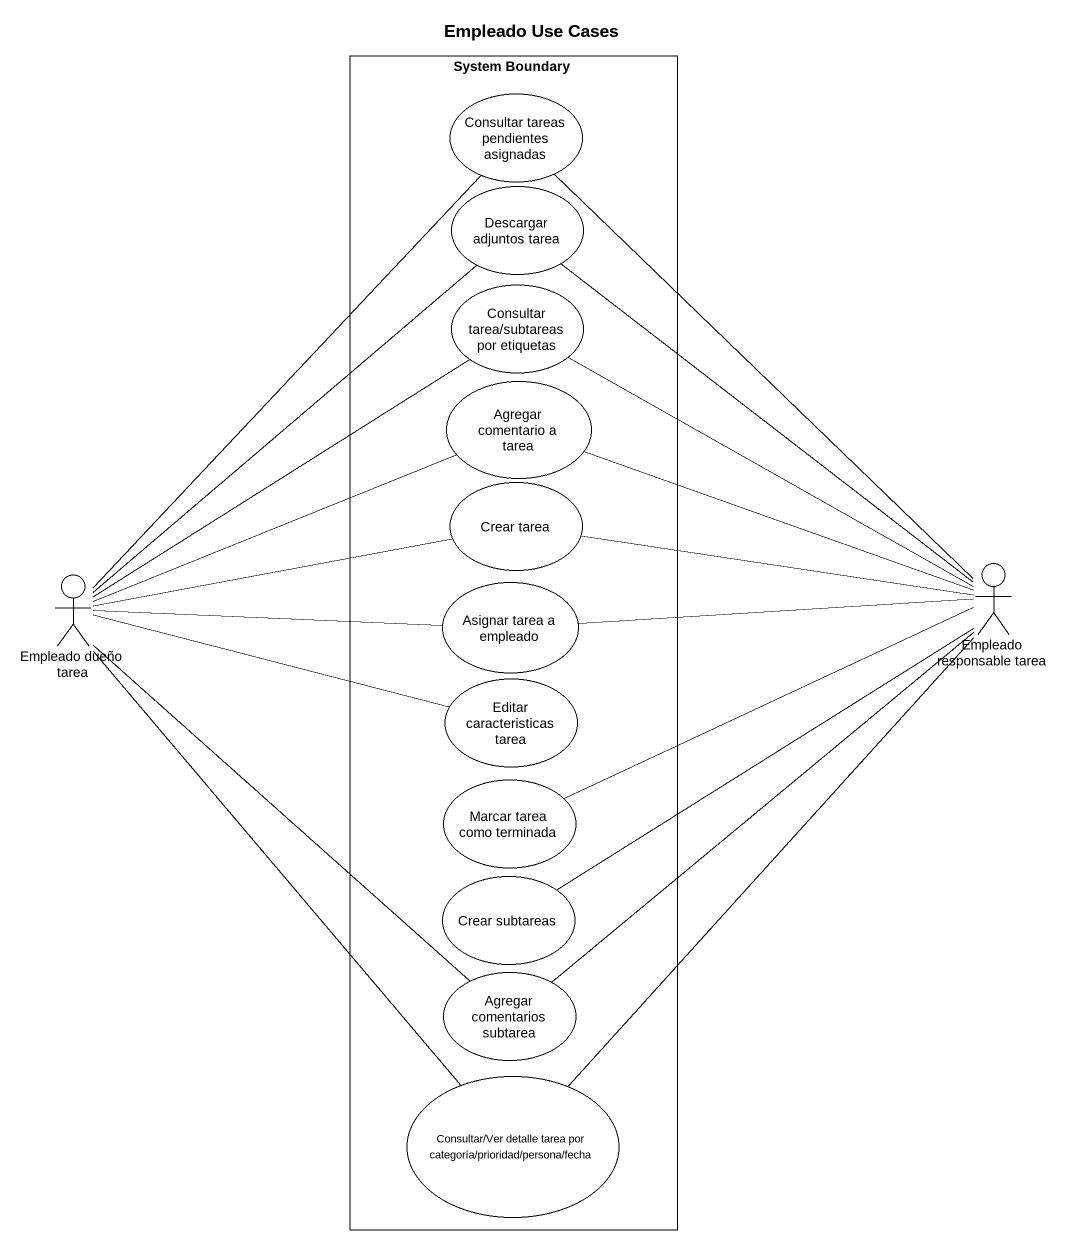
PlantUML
@startuml
title Empleado Use Cases
rectangle "System Boundary" as System_Boundary {
  usecase "Consultar tareas pendientes asignadas" as Consultar_tareas_pendientes
  usecase "Descargar adjuntos tarea" as Descargar_adjuntos_tarea
  usecase "Consultar tarea/subtareas por etiquetas" as Consultar_tarea_subtareas
  usecase "Agregar comentario a tarea" as Agregar_comentario_a_tarea
  usecase "Crear tarea" as Crear_tarea
  usecase "Asignar tarea a empleado" as Asignar_tarea_a_empleado
  usecase "Editar caracteristicas tarea" as Editar_caracteristicas_tarea
  usecase "Marcar tarea como terminada" as Marcar_tarea_como_terminada
  usecase "Crear subtareas" as Crear_subtareas
  usecase "Agregar comentarios subtarea" as Agregar_comentarios_subtarea
  usecase "Consultar/Ver detalle tarea por categoría/prioridad/persona/fecha" as Consultar_Ver_detalle_tarea
}
actor "Empleado dueño tarea" as Empleado_dueño_tarea
actor "Empleado responsable tarea" as Empleado_responsable_tarea
Empleado_dueño_tarea -up- Consultar_tareas_pendientes
Empleado_dueño_tarea -up- Descargar_adjuntos_tarea
Empleado_dueño_tarea -up- Consultar_tarea_subtareas
Empleado_dueño_tarea -right- Agregar_comentario_a_tarea
Empleado_dueño_tarea -right- Crear_tarea
Empleado_dueño_tarea -right- Asignar_tarea_a_empleado
Empleado_dueño_tarea -right- Editar_caracteristicas_tarea
Empleado_dueño_tarea -- Agregar_comentarios_subtarea
Empleado_dueño_tarea -- Consultar_Ver_detalle_tarea
Empleado_responsable_tarea -up- Consultar_tareas_pendientes
Empleado_responsable_tarea -up- Descargar_adjuntos_tarea
Empleado_responsable_tarea -up- Consultar_tarea_subtareas
Empleado_responsable_tarea -left- Agregar_comentario_a_tarea
Empleado_responsable_tarea -left- Crear_tarea
Empleado_responsable_tarea -left- Asignar_tarea_a_empleado
Empleado_responsable_tarea -left- Marcar_tarea_como_terminada
Empleado_responsable_tarea -- Crear_subtareas
Empleado_responsable_tarea -- Agregar_comentarios_subtarea
Empleado_responsable_tarea -- Consultar_Ver_detalle_tarea
@enduml
